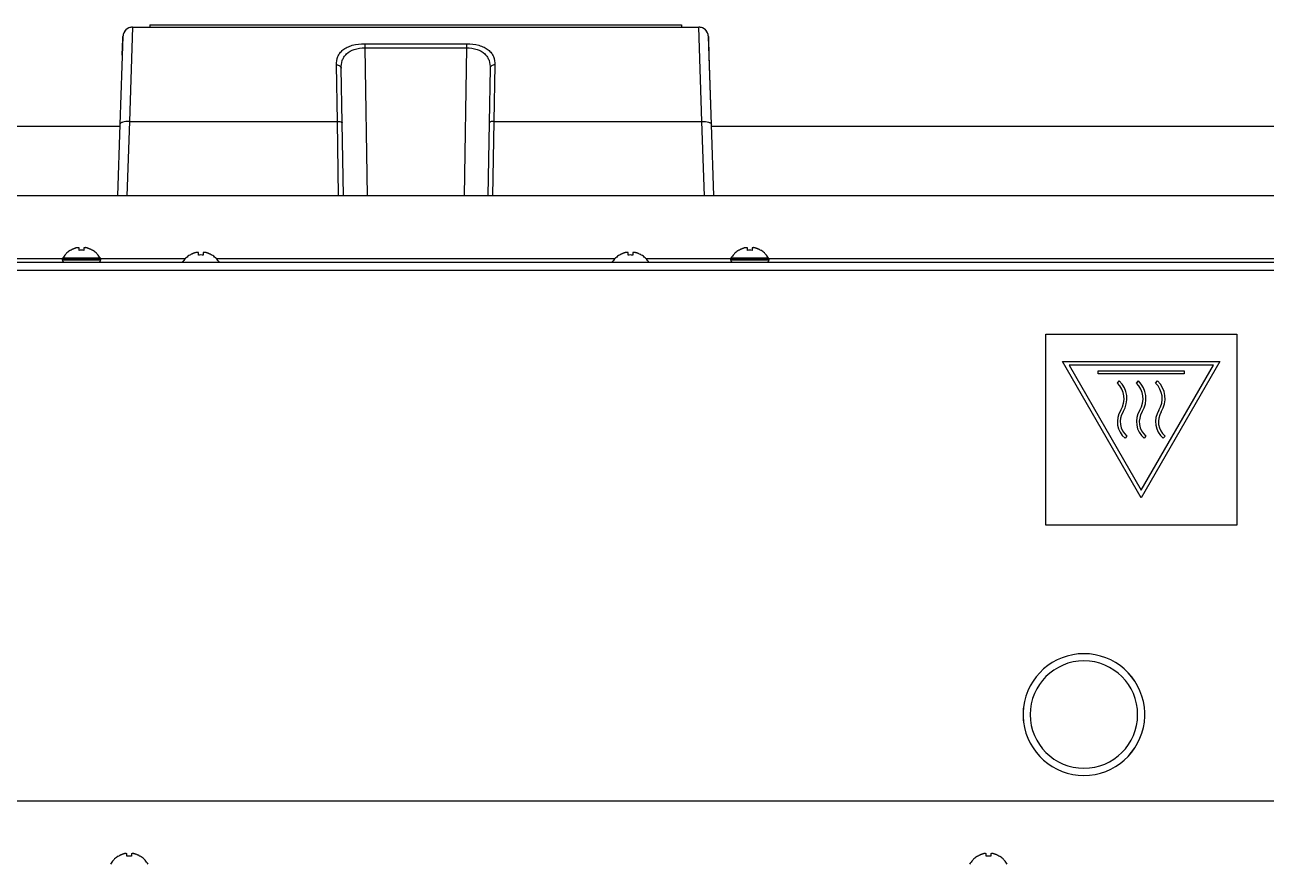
# Model space of a CAD drawing. Header units: millimetres. Extents: x -1584 to 3730, y -1918 to 2655.
# Drawn here: x 383.7 to 643.7, y -1151.9 to -976.1 of the extents above; entities that cross this region are included whole.
import ezdxf

# ---------------------------------------------------------------- set-up
doc = ezdxf.new("R2010")
doc.units = ezdxf.units.MM
doc.header["$LTSCALE"] = 65.395
doc.layers.get('0').update_dxf_attribs({"linetype": 'CONTINUOUS'})
doc.layers.add('ASSI', color=7, linetype='CONTINUOUS')
doc.layers.add('GEOM', color=7, linetype='CONTINUOUS')

msp = doc.modelspace()

# ---------------------------------------------------------------- linework, layer by layer
at = {"linetype": 'Continuous'}
for p, q in [((393.26, -1023.31), (393.26, -1023.28)), ((395.06, -1023.31), (395.06, -1022.76)), ((396.06, -1022.76), (396.06, -1023.31)), ((397.86, -1023.28), (397.86, -1023.31)), ((418.26, -1024.31), (418.26, -1024.28)), ((420.06, -1024.31), (420.06, -1023.76)), ((421.06, -1023.76), (421.06, -1024.31)), ((422.86, -1024.28), (422.86, -1024.31)), ((508.26, -1024.31), (508.26, -1024.28)), ((510.06, -1024.31), (510.06, -1023.76)), ((511.06, -1023.76), (511.06, -1024.31)), ((512.86, -1024.28), (512.86, -1024.31)), ((533.26, -1023.31), (533.26, -1023.28)), ((535.06, -1023.31), (535.06, -1022.76)), ((536.06, -1022.76), (536.06, -1023.31)), ((537.86, -1023.28), (537.86, -1023.31)), ((403.26, -1150.26), (403.26, -1150.23)), ((405.06, -1150.26), (405.06, -1149.71)), ((406.06, -1149.71), (406.06, -1150.26)), ((407.86, -1150.23), (407.86, -1150.26)), ((583.26, -1150.26), (583.26, -1150.23)), ((585.06, -1150.26), (585.06, -1149.71)), ((586.06, -1149.71), (586.06, -1150.26)), ((587.86, -1150.23), (587.86, -1150.26))]:
    msp.add_line(p, q, dxfattribs=at)
for centre, radius, start, end in [((395.76, -1027.38), 4.8, 136.8234, 149.6988), ((395.76, -1027.38), 4.8, 132.8346, 136.8234), ((395.76, -1027.38), 4.8, 121.6201, 132.8346), ((395.76, -1027.38), 4.8, 121.3727, 121.6201), ((395.75, -1027.37), 4.75, 118.9687, 121.5341), ((395.74, -1027.36), 4.75, 118.0074, 118.9684), ((395.74, -1027.36), 4.75, 116.6813, 118.0074), ((395.74, -1027.36), 4.74, 115.5402, 116.6812), ((395.74, -1027.35), 4.74, 114.5722, 115.5402), ((395.74, -1027.35), 4.73, 113.3175, 114.5722), ((395.73, -1027.34), 4.73, 112.5474, 113.3174), ((395.73, -1027.34), 4.72, 111.0025, 112.5476), ((395.73, -1027.33), 4.72, 110.5181, 111.0023), ((395.73, -1027.32), 4.7, 108.4656, 110.5187), ((395.72, -1027.3), 4.68, 107.3773, 108.465), ((395.71, -1027.29), 4.67, 106.3949, 107.3772), ((395.71, -1027.26), 4.64, 104.3176, 106.3964), ((394.81, -1024.75), 2.01, 95.2585, 97.2741), ((394.81, -1024.73), 1.98, 94.6009, 95.2558), ((394.81, -1024.72), 1.97, 93.2167, 94.6016), ((394.81, -1024.71), 1.96, 92.3765, 93.2159), ((394.81, -1024.7), 1.95, 91.1545, 92.3767), ((394.81, -1024.7), 1.95, 90.1995, 91.1541), ((394.81, -1024.7), 1.95, 89.0741, 90.1995), ((394.81, -1024.7), 1.95, 88.0037, 89.0738), ((394.81, -1024.71), 1.96, 86.9771, 88.0037), ((394.81, -1024.72), 1.97, 85.714, 86.9766), ((394.81, -1024.73), 1.98, 84.8627, 85.7144), ((394.8, -1024.75), 2.01, 82.7256, 84.8598), ((395.56, -1027.08), 3.8, 82.4351, 97.5649), ((396.31, -1024.75), 2.01, 95.1401, 97.2744), ((396.31, -1024.73), 1.98, 94.2856, 95.1372), ((396.31, -1024.72), 1.97, 93.0233, 94.286), ((396.31, -1024.71), 1.96, 91.9964, 93.0228), ((396.31, -1024.7), 1.95, 90.9261, 91.9964), ((396.31, -1024.7), 1.95, 89.8006, 90.9258), ((396.31, -1024.7), 1.95, 88.8459, 89.8005), ((396.31, -1024.7), 1.96, 87.6234, 88.8455), ((396.31, -1024.71), 1.96, 86.7841, 87.6235), ((396.31, -1024.72), 1.97, 85.3984, 86.7833), ((396.31, -1024.73), 1.98, 84.7442, 85.3991), ((396.3, -1024.75), 2.01, 82.7259, 84.7415), ((395.41, -1027.26), 4.64, 73.6036, 75.6824), ((395.4, -1027.29), 4.67, 72.6228, 73.6051), ((395.4, -1027.3), 4.68, 71.535, 72.6227), ((395.39, -1027.32), 4.7, 69.4813, 71.5344), ((395.39, -1027.33), 4.72, 68.9977, 69.4819), ((395.39, -1027.34), 4.72, 67.4524, 68.9975), ((395.38, -1027.34), 4.73, 66.6826, 67.4526), ((395.38, -1027.35), 4.73, 65.4278, 66.6825), ((395.38, -1027.35), 4.74, 64.4598, 65.4278), ((395.38, -1027.36), 4.74, 63.3188, 64.4598), ((395.38, -1027.36), 4.75, 61.9926, 63.3187), ((395.37, -1027.36), 4.75, 61.0316, 61.9926), ((395.37, -1027.37), 4.75, 58.4659, 61.0313), ((395.36, -1027.38), 4.8, 58.3799, 58.6273), ((395.36, -1027.38), 4.8, 47.1654, 58.3799), ((395.36, -1027.38), 4.8, 43.1766, 47.1654), ((395.36, -1027.38), 4.8, 30.3012, 43.1766), ((420.76, -1028.38), 4.8, 121.6201, 132.8346), ((420.76, -1028.38), 4.8, 121.3727, 121.6201), ((420.75, -1028.37), 4.75, 118.9687, 121.5341), ((420.74, -1028.36), 4.75, 118.0074, 118.9684), ((420.74, -1028.36), 4.75, 116.6813, 118.0074), ((420.74, -1028.36), 4.74, 115.5402, 116.6812), ((420.74, -1028.35), 4.74, 114.5722, 115.5402), ((420.74, -1028.35), 4.73, 113.3175, 114.5722), ((420.73, -1028.34), 4.73, 112.5474, 113.3174), ((420.73, -1028.34), 4.72, 111.0025, 112.5476), ((420.73, -1028.33), 4.72, 110.5181, 111.0023), ((420.73, -1028.32), 4.7, 108.4656, 110.5187), ((420.72, -1028.3), 4.68, 107.3773, 108.465), ((420.71, -1028.29), 4.67, 106.3949, 107.3772), ((420.71, -1028.26), 4.64, 104.3176, 106.3964), ((419.81, -1025.75), 2.01, 95.2585, 97.2741), ((419.81, -1025.73), 1.98, 94.6009, 95.2558), ((419.81, -1025.72), 1.97, 93.2167, 94.6016), ((419.81, -1025.71), 1.96, 92.3765, 93.2159), ((419.81, -1025.7), 1.95, 91.1545, 92.3767), ((419.81, -1025.7), 1.95, 90.1995, 91.1541), ((419.81, -1025.7), 1.95, 89.0741, 90.1995), ((419.81, -1025.7), 1.95, 88.0037, 89.0738), ((419.81, -1025.71), 1.96, 86.9771, 88.0037), ((419.81, -1025.72), 1.97, 85.714, 86.9766), ((419.81, -1025.73), 1.98, 84.8627, 85.7144), ((419.8, -1025.75), 2.01, 82.7256, 84.8598), ((420.56, -1028.08), 3.8, 82.4351, 97.5649), ((421.31, -1025.75), 2.01, 95.1401, 97.2744), ((421.31, -1025.73), 1.98, 94.2856, 95.1372), ((421.31, -1025.72), 1.97, 93.0233, 94.286), ((421.31, -1025.71), 1.96, 91.9964, 93.0228), ((421.31, -1025.7), 1.95, 90.9261, 91.9964), ((421.31, -1025.7), 1.95, 89.8006, 90.9258), ((421.31, -1025.7), 1.95, 88.8459, 89.8005), ((421.31, -1025.7), 1.96, 87.6234, 88.8455), ((421.31, -1025.71), 1.96, 86.7841, 87.6235), ((421.31, -1025.72), 1.97, 85.3984, 86.7833), ((421.31, -1025.73), 1.98, 84.7442, 85.3991), ((421.3, -1025.75), 2.01, 82.7259, 84.7415), ((420.41, -1028.26), 4.64, 73.6036, 75.6824), ((420.4, -1028.29), 4.67, 72.6228, 73.6051), ((420.4, -1028.3), 4.68, 71.535, 72.6227), ((420.39, -1028.32), 4.7, 69.4813, 71.5344), ((420.39, -1028.33), 4.72, 68.9977, 69.4819), ((420.39, -1028.34), 4.72, 67.4524, 68.9975), ((420.38, -1028.34), 4.73, 66.6826, 67.4526), ((420.38, -1028.35), 4.73, 65.4278, 66.6825), ((420.38, -1028.35), 4.74, 64.4598, 65.4278), ((420.38, -1028.36), 4.74, 63.3188, 64.4598), ((420.38, -1028.36), 4.75, 61.9926, 63.3187), ((420.37, -1028.36), 4.75, 61.0316, 61.9926), ((420.37, -1028.37), 4.75, 58.4659, 61.0313), ((420.36, -1028.38), 4.8, 58.3799, 58.6273), ((420.36, -1028.38), 4.8, 47.1654, 58.3799), ((510.76, -1028.38), 4.8, 121.6201, 132.8346), ((510.76, -1028.38), 4.8, 121.3727, 121.6201), ((510.75, -1028.37), 4.75, 118.9687, 121.5341), ((510.74, -1028.36), 4.75, 118.0074, 118.9684), ((510.74, -1028.36), 4.75, 116.6813, 118.0074), ((510.74, -1028.36), 4.74, 115.5402, 116.6812), ((510.74, -1028.35), 4.74, 114.5722, 115.5402), ((510.74, -1028.35), 4.73, 113.3175, 114.5722), ((510.73, -1028.34), 4.73, 112.5474, 113.3174), ((510.73, -1028.34), 4.72, 111.0025, 112.5476), ((510.73, -1028.33), 4.72, 110.5181, 111.0023), ((510.73, -1028.32), 4.7, 108.4656, 110.5187), ((510.72, -1028.3), 4.68, 107.3773, 108.465), ((510.71, -1028.29), 4.67, 106.3949, 107.3772), ((510.71, -1028.26), 4.64, 104.3176, 106.3964), ((509.81, -1025.75), 2.01, 95.2585, 97.2741), ((509.81, -1025.73), 1.98, 94.6009, 95.2558), ((509.81, -1025.72), 1.97, 93.2167, 94.6016), ((509.81, -1025.71), 1.96, 92.3765, 93.2159), ((509.81, -1025.7), 1.95, 91.1545, 92.3767), ((509.81, -1025.7), 1.95, 90.1995, 91.1541), ((509.81, -1025.7), 1.95, 89.0741, 90.1995), ((509.81, -1025.7), 1.95, 88.0037, 89.0738), ((509.81, -1025.71), 1.96, 86.9771, 88.0037), ((509.81, -1025.72), 1.97, 85.714, 86.9766), ((509.81, -1025.73), 1.98, 84.8627, 85.7144), ((509.8, -1025.75), 2.01, 82.7256, 84.8598), ((510.56, -1028.08), 3.8, 82.4351, 97.5649), ((511.31, -1025.75), 2.01, 95.1401, 97.2744), ((511.31, -1025.73), 1.98, 94.2856, 95.1372), ((511.31, -1025.72), 1.97, 93.0233, 94.286), ((511.31, -1025.71), 1.96, 91.9964, 93.0228), ((511.31, -1025.7), 1.95, 90.9261, 91.9964), ((511.31, -1025.7), 1.95, 89.8006, 90.9258), ((511.31, -1025.7), 1.95, 88.8459, 89.8005), ((511.31, -1025.7), 1.96, 87.6234, 88.8455), ((511.31, -1025.71), 1.96, 86.7841, 87.6235), ((511.31, -1025.72), 1.97, 85.3984, 86.7833), ((511.31, -1025.73), 1.98, 84.7442, 85.3991), ((511.3, -1025.75), 2.01, 82.7259, 84.7415), ((510.41, -1028.26), 4.64, 73.6036, 75.6824), ((510.4, -1028.29), 4.67, 72.6228, 73.6051), ((510.4, -1028.3), 4.68, 71.535, 72.6227), ((510.39, -1028.32), 4.7, 69.4813, 71.5344), ((510.39, -1028.33), 4.72, 68.9977, 69.4819), ((510.39, -1028.34), 4.72, 67.4524, 68.9975), ((510.38, -1028.34), 4.73, 66.6826, 67.4526), ((510.38, -1028.35), 4.73, 65.4278, 66.6825), ((510.38, -1028.35), 4.74, 64.4598, 65.4278), ((510.38, -1028.36), 4.74, 63.3188, 64.4598), ((510.38, -1028.36), 4.75, 61.9926, 63.3187), ((510.37, -1028.36), 4.75, 61.0316, 61.9926), ((510.37, -1028.37), 4.75, 58.4659, 61.0313), ((510.36, -1028.38), 4.8, 58.3799, 58.6273), ((510.36, -1028.38), 4.8, 47.1654, 58.3799), ((535.76, -1027.38), 4.8, 136.8234, 149.6988), ((535.76, -1027.38), 4.8, 132.8346, 136.8234), ((535.76, -1027.38), 4.8, 121.6201, 132.8346), ((535.76, -1027.38), 4.8, 121.3727, 121.6201), ((535.75, -1027.37), 4.75, 118.9687, 121.5341), ((535.74, -1027.36), 4.75, 118.0074, 118.9684), ((535.74, -1027.36), 4.75, 116.6813, 118.0074), ((535.74, -1027.36), 4.74, 115.5402, 116.6812), ((535.74, -1027.35), 4.74, 114.5722, 115.5402), ((535.74, -1027.35), 4.73, 113.3175, 114.5722), ((535.73, -1027.34), 4.73, 112.5474, 113.3174), ((535.73, -1027.34), 4.72, 111.0025, 112.5476), ((535.73, -1027.33), 4.72, 110.5181, 111.0023), ((535.73, -1027.32), 4.7, 108.4656, 110.5187), ((535.72, -1027.3), 4.68, 107.3773, 108.465), ((535.71, -1027.29), 4.67, 106.3949, 107.3772), ((535.71, -1027.26), 4.64, 104.3176, 106.3964), ((534.81, -1024.75), 2.01, 95.2585, 97.2741), ((534.81, -1024.73), 1.98, 94.6009, 95.2558), ((534.81, -1024.72), 1.97, 93.2167, 94.6016), ((534.81, -1024.71), 1.96, 92.3765, 93.2159), ((534.81, -1024.7), 1.95, 91.1545, 92.3767), ((534.81, -1024.7), 1.95, 90.1995, 91.1541), ((534.81, -1024.7), 1.95, 89.0741, 90.1995), ((534.81, -1024.7), 1.95, 88.0037, 89.0738), ((534.81, -1024.71), 1.96, 86.9771, 88.0037), ((534.81, -1024.72), 1.97, 85.714, 86.9766), ((534.81, -1024.73), 1.98, 84.8627, 85.7144), ((534.8, -1024.75), 2.01, 82.7256, 84.8598), ((535.56, -1027.08), 3.8, 82.4351, 97.5649), ((536.31, -1024.75), 2.01, 95.1401, 97.2744), ((536.31, -1024.73), 1.98, 94.2856, 95.1372), ((536.31, -1024.72), 1.97, 93.0233, 94.286), ((536.31, -1024.71), 1.96, 91.9964, 93.0228), ((536.31, -1024.7), 1.95, 90.9261, 91.9964), ((536.31, -1024.7), 1.95, 89.8006, 90.9258), ((536.31, -1024.7), 1.95, 88.8459, 89.8005), ((536.31, -1024.7), 1.96, 87.6234, 88.8455), ((536.31, -1024.71), 1.96, 86.7841, 87.6235), ((536.31, -1024.72), 1.97, 85.3984, 86.7833), ((536.31, -1024.73), 1.98, 84.7442, 85.3991), ((536.3, -1024.75), 2.01, 82.7259, 84.7415), ((535.41, -1027.26), 4.64, 73.6036, 75.6824), ((535.4, -1027.29), 4.67, 72.6228, 73.6051), ((535.4, -1027.3), 4.68, 71.535, 72.6227), ((535.39, -1027.32), 4.7, 69.4813, 71.5344), ((535.39, -1027.33), 4.72, 68.9977, 69.4819), ((535.39, -1027.34), 4.72, 67.4524, 68.9975), ((535.38, -1027.34), 4.73, 66.6826, 67.4526), ((535.38, -1027.35), 4.73, 65.4278, 66.6825), ((535.38, -1027.35), 4.74, 64.4598, 65.4278), ((535.38, -1027.36), 4.74, 63.3188, 64.4598), ((535.38, -1027.36), 4.75, 61.9926, 63.3187), ((535.37, -1027.36), 4.75, 61.0316, 61.9926), ((535.37, -1027.37), 4.75, 58.4659, 61.0313), ((535.36, -1027.38), 4.8, 58.3799, 58.6273), ((535.36, -1027.38), 4.8, 47.1654, 58.3799), ((535.36, -1027.38), 4.8, 43.1766, 47.1654), ((535.36, -1027.38), 4.8, 30.3012, 43.1766), ((420.76, -1028.38), 4.8, 136.8234, 146.7141), ((420.76, -1028.38), 4.8, 132.8346, 136.8234), ((420.36, -1028.38), 4.8, 43.1766, 47.1654), ((420.36, -1028.38), 4.8, 33.2859, 43.1766), ((510.76, -1028.38), 4.8, 136.8234, 146.7141), ((510.76, -1028.38), 4.8, 132.8346, 136.8234), ((510.36, -1028.38), 4.8, 43.1766, 47.1654), ((510.36, -1028.38), 4.8, 33.2859, 43.1766), ((405.76, -1154.33), 4.8, 136.8234, 149.6988), ((405.76, -1154.33), 4.8, 132.8346, 136.8234), ((405.76, -1154.33), 4.8, 121.6201, 132.8346), ((405.76, -1154.33), 4.8, 121.3727, 121.6201), ((405.75, -1154.32), 4.75, 118.9687, 121.5341), ((405.74, -1154.31), 4.75, 118.0074, 118.9684), ((405.74, -1154.31), 4.75, 116.6813, 118.0074), ((405.74, -1154.31), 4.74, 115.5402, 116.6812), ((405.74, -1154.3), 4.74, 114.5722, 115.5402), ((405.74, -1154.3), 4.73, 113.3175, 114.5722), ((405.73, -1154.29), 4.73, 112.5474, 113.3174), ((405.73, -1154.29), 4.72, 111.0025, 112.5476), ((405.73, -1154.28), 4.72, 110.5181, 111.0023), ((405.73, -1154.27), 4.7, 108.4656, 110.5187), ((405.72, -1154.25), 4.68, 107.3773, 108.465), ((405.71, -1154.24), 4.67, 106.3949, 107.3772), ((405.71, -1154.21), 4.64, 104.3176, 106.3964), ((404.81, -1151.7), 2.01, 95.2585, 97.2741), ((404.81, -1151.68), 1.98, 94.6009, 95.2558), ((404.81, -1151.67), 1.97, 93.2167, 94.6016), ((404.81, -1151.66), 1.96, 92.3765, 93.2159), ((404.81, -1151.65), 1.95, 91.1545, 92.3767), ((404.81, -1151.65), 1.95, 90.1995, 91.1541), ((404.81, -1151.65), 1.95, 89.0741, 90.1995), ((404.81, -1151.65), 1.95, 88.0037, 89.0738), ((404.81, -1151.66), 1.96, 86.9771, 88.0037), ((404.81, -1151.67), 1.97, 85.714, 86.9766), ((404.81, -1151.68), 1.98, 84.8627, 85.7144), ((404.8, -1151.7), 2.01, 82.7256, 84.8598), ((405.56, -1154.03), 3.8, 82.4351, 97.5649), ((406.31, -1151.7), 2.01, 95.1401, 97.2744), ((406.31, -1151.68), 1.98, 94.2856, 95.1372), ((406.31, -1151.67), 1.97, 93.0233, 94.286), ((406.31, -1151.66), 1.96, 91.9964, 93.0228), ((406.31, -1151.65), 1.95, 90.9261, 91.9964), ((406.31, -1151.65), 1.95, 89.8006, 90.9258), ((406.31, -1151.65), 1.95, 88.8459, 89.8005), ((406.31, -1151.65), 1.96, 87.6234, 88.8455), ((406.31, -1151.66), 1.96, 86.7841, 87.6235), ((406.31, -1151.67), 1.97, 85.3984, 86.7833), ((406.31, -1151.68), 1.98, 84.7442, 85.3991), ((406.3, -1151.7), 2.01, 82.7259, 84.7415), ((405.41, -1154.21), 4.64, 73.6036, 75.6824), ((405.4, -1154.24), 4.67, 72.6228, 73.6051), ((405.4, -1154.25), 4.68, 71.535, 72.6227), ((405.39, -1154.27), 4.7, 69.4813, 71.5344), ((405.39, -1154.28), 4.72, 68.9977, 69.4819), ((405.39, -1154.29), 4.72, 67.4524, 68.9975), ((405.38, -1154.29), 4.73, 66.6826, 67.4526), ((405.38, -1154.3), 4.73, 65.4278, 66.6825), ((405.38, -1154.3), 4.74, 64.4598, 65.4278), ((405.38, -1154.31), 4.74, 63.3188, 64.4598), ((405.38, -1154.31), 4.75, 61.9926, 63.3187), ((405.37, -1154.31), 4.75, 61.0316, 61.9926), ((405.37, -1154.32), 4.75, 58.4659, 61.0313), ((405.36, -1154.33), 4.8, 58.3799, 58.6273), ((405.36, -1154.33), 4.8, 47.1654, 58.3799), ((405.36, -1154.33), 4.8, 43.1766, 47.1654), ((405.36, -1154.33), 4.8, 30.3012, 43.1766), ((585.76, -1154.33), 4.8, 136.8234, 149.6988), ((585.76, -1154.33), 4.8, 132.8346, 136.8234), ((585.76, -1154.33), 4.8, 121.6201, 132.8346), ((585.76, -1154.33), 4.8, 121.3727, 121.6201), ((585.75, -1154.32), 4.75, 118.9687, 121.5341), ((585.74, -1154.31), 4.75, 118.0074, 118.9684), ((585.74, -1154.31), 4.75, 116.6813, 118.0074), ((585.74, -1154.31), 4.74, 115.5402, 116.6812), ((585.74, -1154.3), 4.74, 114.5722, 115.5402), ((585.74, -1154.3), 4.73, 113.3175, 114.5722), ((585.73, -1154.29), 4.73, 112.5474, 113.3174), ((585.73, -1154.29), 4.72, 111.0025, 112.5476), ((585.73, -1154.28), 4.72, 110.5181, 111.0023), ((585.73, -1154.27), 4.7, 108.4656, 110.5187), ((585.72, -1154.25), 4.68, 107.3773, 108.465), ((585.71, -1154.24), 4.67, 106.3949, 107.3772), ((585.71, -1154.21), 4.64, 104.3176, 106.3964), ((584.81, -1151.7), 2.01, 95.2585, 97.2741), ((584.81, -1151.68), 1.98, 94.6009, 95.2558), ((584.81, -1151.67), 1.97, 93.2167, 94.6016), ((584.81, -1151.66), 1.96, 92.3765, 93.2159), ((584.81, -1151.65), 1.95, 91.1545, 92.3767), ((584.81, -1151.65), 1.95, 90.1995, 91.1541), ((584.81, -1151.65), 1.95, 89.0741, 90.1995), ((584.81, -1151.65), 1.95, 88.0037, 89.0738), ((584.81, -1151.66), 1.96, 86.9771, 88.0037), ((584.81, -1151.67), 1.97, 85.714, 86.9766), ((584.81, -1151.68), 1.98, 84.8627, 85.7144), ((584.8, -1151.7), 2.01, 82.7256, 84.8598), ((585.56, -1154.03), 3.8, 82.4351, 97.5649), ((586.31, -1151.7), 2.01, 95.1401, 97.2744), ((586.31, -1151.68), 1.98, 94.2856, 95.1372), ((586.31, -1151.67), 1.97, 93.0233, 94.286), ((586.31, -1151.66), 1.96, 91.9964, 93.0228), ((586.31, -1151.65), 1.95, 90.9261, 91.9964), ((586.31, -1151.65), 1.95, 89.8006, 90.9258), ((586.31, -1151.65), 1.95, 88.8459, 89.8005), ((586.31, -1151.65), 1.96, 87.6234, 88.8455), ((586.31, -1151.66), 1.96, 86.7841, 87.6235), ((586.31, -1151.67), 1.97, 85.3984, 86.7833), ((586.31, -1151.68), 1.98, 84.7442, 85.3991), ((586.3, -1151.7), 2.01, 82.7259, 84.7415), ((585.41, -1154.21), 4.64, 73.6036, 75.6824), ((585.4, -1154.24), 4.67, 72.6228, 73.6051), ((585.4, -1154.25), 4.68, 71.535, 72.6227), ((585.39, -1154.27), 4.7, 69.4813, 71.5344), ((585.39, -1154.28), 4.72, 68.9977, 69.4819), ((585.39, -1154.29), 4.72, 67.4524, 68.9975), ((585.38, -1154.29), 4.73, 66.6826, 67.4526), ((585.38, -1154.3), 4.73, 65.4278, 66.6825), ((585.38, -1154.3), 4.74, 64.4598, 65.4278), ((585.38, -1154.31), 4.74, 63.3188, 64.4598), ((585.38, -1154.31), 4.75, 61.9926, 63.3187), ((585.37, -1154.31), 4.75, 61.0316, 61.9926), ((585.37, -1154.32), 4.75, 58.4659, 61.0313), ((585.36, -1154.33), 4.8, 58.3799, 58.6273), ((585.36, -1154.33), 4.8, 47.1654, 58.3799), ((585.36, -1154.33), 4.8, 43.1766, 47.1654), ((585.36, -1154.33), 4.8, 30.3012, 43.1766)]:
    msp.add_arc(centre, radius, start, end, dxfattribs=at)
at = {"layer": 'ASSI', "linetype": 'Continuous'}
for p, q in [((391.56, -1025.36), (391.56, -1025.16)), ((391.56, -1025.16), (391.56, -1025.36)), ((399.56, -1025.16), (391.56, -1025.16)), ((399.56, -1025.36), (391.56, -1025.36)), ((399.5, -1024.96), (391.61, -1024.96)), ((399.56, -1025.36), (399.56, -1025.16)), ((399.56, -1025.16), (399.56, -1025.36)), ((531.56, -1025.36), (531.56, -1025.16)), ((531.56, -1025.16), (531.56, -1025.36)), ((539.56, -1025.16), (531.56, -1025.16)), ((539.56, -1025.36), (531.56, -1025.36)), ((539.5, -1024.96), (531.61, -1024.96)), ((539.56, -1025.36), (539.56, -1025.16)), ((539.56, -1025.16), (539.56, -1025.36))]:
    msp.add_line(p, q, dxfattribs=at)
for centre, radius, start, end in [((395.76, -1027.38), 4.8, 136.8073, 149.6988), ((395.76, -1027.38), 4.8, 132.8489, 136.8073), ((395.76, -1027.38), 4.8, 121.5971, 132.8489), ((395.76, -1027.38), 4.8, 121.3727, 121.5971), ((395.36, -1027.38), 4.8, 58.4029, 58.6273), ((395.36, -1027.38), 4.8, 47.1511, 58.4029), ((395.36, -1027.38), 4.8, 43.1927, 47.1511), ((395.36, -1027.38), 4.8, 30.3012, 43.1927), ((420.76, -1028.38), 4.8, 121.5971, 132.8489), ((420.76, -1028.38), 4.8, 121.3727, 121.5971), ((420.36, -1028.38), 4.8, 58.4029, 58.6273), ((420.36, -1028.38), 4.8, 47.1511, 58.4029), ((510.76, -1028.38), 4.8, 121.5971, 132.8489), ((510.76, -1028.38), 4.8, 121.3727, 121.5971), ((510.36, -1028.38), 4.8, 58.4029, 58.6273), ((510.36, -1028.38), 4.8, 47.1511, 58.4029), ((535.76, -1027.38), 4.8, 136.8073, 149.6988), ((535.76, -1027.38), 4.8, 132.8489, 136.8073), ((535.76, -1027.38), 4.8, 121.5971, 132.8489), ((535.76, -1027.38), 4.8, 121.3727, 121.5971), ((535.36, -1027.38), 4.8, 58.4029, 58.6273), ((535.36, -1027.38), 4.8, 47.1511, 58.4029), ((535.36, -1027.38), 4.8, 43.1927, 47.1511), ((535.36, -1027.38), 4.8, 30.3012, 43.1927), ((391.96, -1025.16), 0.4, 166.5241, 180), ((391.96, -1025.16), 0.4, 166.5416, 180), ((391.96, -1025.36), 0.4, 180, 206.9216), ((391.96, -1025.36), 0.4, 180, 207.0781), ((391.96, -1025.16), 0.4, 163.1747, 166.5241), ((391.96, -1025.16), 0.4, 163.1573, 166.5416), ((391.96, -1025.16), 0.4, 149.6988, 163.1747), ((391.96, -1025.16), 0.4, 149.6988, 163.1573), ((391.96, -1025.36), 0.4, 206.9216, 215.0721), ((391.96, -1025.36), 0.4, 207.0781, 214.9282), ((391.96, -1025.36), 0.4, 215.0721, 234.9279), ((391.96, -1025.36), 0.4, 214.9282, 235.0718), ((391.96, -1025.36), 0.4, 234.9279, 243.0784), ((391.96, -1025.36), 0.4, 235.0718, 242.9219), ((391.96, -1025.36), 0.4, 243.0784, 270), ((391.96, -1025.36), 0.4, 242.9219, 270), ((399.16, -1025.36), 0.4, 270, 296.9216), ((399.16, -1025.36), 0.4, 270, 297.0781), ((399.16, -1025.36), 0.4, 296.9216, 305.0721), ((399.16, -1025.36), 0.4, 297.0781, 304.9282), ((399.16, -1025.36), 0.4, 305.0721, 324.9279), ((399.16, -1025.36), 0.4, 304.9282, 325.0718), ((399.16, -1025.36), 0.4, 324.9279, 333.0784), ((399.16, -1025.36), 0.4, 325.0718, 332.9219), ((399.16, -1025.16), 0.4, 16.8253, 30.3012), ((399.16, -1025.16), 0.4, 16.8427, 30.3012), ((399.16, -1025.36), 0.4, 332.9219, 360), ((399.16, -1025.36), 0.4, 333.0784, 360), ((399.16, -1025.16), 0.4, 13.4759, 16.8253), ((399.16, -1025.16), 0.4, 13.4584, 16.8427), ((399.16, -1025.16), 0.4, 0, 13.4759), ((399.16, -1025.16), 0.4, 0, 13.4584), ((420.76, -1028.38), 4.8, 136.8073, 146.7752), ((420.76, -1028.38), 4.8, 132.8489, 136.8073), ((420.36, -1028.38), 4.8, 43.1927, 47.1511), ((420.36, -1028.38), 4.8, 33.2248, 43.1927), ((510.76, -1028.38), 4.8, 136.8073, 146.7752), ((510.76, -1028.38), 4.8, 132.8489, 136.8073), ((510.36, -1028.38), 4.8, 43.1927, 47.1511), ((510.36, -1028.38), 4.8, 33.2248, 43.1927), ((531.96, -1025.16), 0.4, 166.5241, 180), ((531.96, -1025.16), 0.4, 166.5416, 180), ((531.96, -1025.36), 0.4, 180, 206.9216), ((531.96, -1025.36), 0.4, 180, 207.0781), ((531.96, -1025.16), 0.4, 163.1747, 166.5241), ((531.96, -1025.16), 0.4, 163.1573, 166.5416), ((531.96, -1025.16), 0.4, 149.6988, 163.1747), ((531.96, -1025.16), 0.4, 149.6988, 163.1573), ((531.96, -1025.36), 0.4, 206.9216, 215.0721), ((531.96, -1025.36), 0.4, 207.0781, 214.9282), ((531.96, -1025.36), 0.4, 215.0721, 234.9279), ((531.96, -1025.36), 0.4, 214.9282, 235.0718), ((531.96, -1025.36), 0.4, 234.9279, 243.0784), ((531.96, -1025.36), 0.4, 235.0718, 242.9219), ((531.96, -1025.36), 0.4, 243.0784, 270), ((531.96, -1025.36), 0.4, 242.9219, 270), ((539.16, -1025.36), 0.4, 270, 296.9216), ((539.16, -1025.36), 0.4, 270, 297.0781), ((539.16, -1025.36), 0.4, 296.9216, 305.0721), ((539.16, -1025.36), 0.4, 297.0781, 304.9282), ((539.16, -1025.36), 0.4, 305.0721, 324.9279), ((539.16, -1025.36), 0.4, 304.9282, 325.0718), ((539.16, -1025.36), 0.4, 324.9279, 333.0784), ((539.16, -1025.36), 0.4, 325.0718, 332.9219), ((539.16, -1025.16), 0.4, 16.8253, 30.3012), ((539.16, -1025.16), 0.4, 16.8427, 30.3012), ((539.16, -1025.36), 0.4, 332.9219, 360), ((539.16, -1025.36), 0.4, 333.0784, 360), ((539.16, -1025.16), 0.4, 13.4759, 16.8253), ((539.16, -1025.16), 0.4, 13.4584, 16.8427), ((539.16, -1025.16), 0.4, 0, 13.4759), ((539.16, -1025.16), 0.4, 0, 13.4584), ((405.76, -1154.33), 4.8, 136.8073, 149.6988), ((405.76, -1154.33), 4.8, 132.8489, 136.8073), ((405.76, -1154.33), 4.8, 121.5971, 132.8489), ((405.76, -1154.33), 4.8, 121.3727, 121.5971), ((405.36, -1154.33), 4.8, 58.4029, 58.6273), ((405.36, -1154.33), 4.8, 47.1511, 58.4029), ((405.36, -1154.33), 4.8, 43.1927, 47.1511), ((405.36, -1154.33), 4.8, 30.3012, 43.1927), ((585.76, -1154.33), 4.8, 136.8073, 149.6988), ((585.76, -1154.33), 4.8, 132.8489, 136.8073), ((585.76, -1154.33), 4.8, 121.5971, 132.8489), ((585.76, -1154.33), 4.8, 121.3727, 121.5971), ((585.36, -1154.33), 4.8, 58.4029, 58.6273), ((585.36, -1154.33), 4.8, 47.1511, 58.4029), ((585.36, -1154.33), 4.8, 43.1927, 47.1511), ((585.36, -1154.33), 4.8, 30.3012, 43.1927)]:
    msp.add_arc(centre, radius, start, end, dxfattribs=at)
at = {"layer": 'GEOM', "linetype": 'Continuous'}
for p, q in [((406.24, -976.56), (405.59, -996.3)), ((406.24, -976.56), (524.88, -976.56)), ((406.24, -976.56), (524.88, -976.56)), ((406.24, -976.56), (406.24, -976.56)), ((409.87, -976.06), (420.44, -976.06)), ((409.87, -976.06), (409.87, -976.56)), ((420.44, -976.06), (427.87, -976.06)), ((427.87, -976.06), (428.66, -976.06)), ((428.66, -976.06), (429.03, -976.06)), ((429.03, -976.06), (429.28, -976.06)), ((429.28, -976.06), (429.65, -976.06)), ((429.65, -976.06), (432.05, -976.06)), ((432.05, -976.06), (432.08, -976.06)), ((432.08, -976.06), (432.2, -976.06)), ((432.2, -976.06), (432.47, -976.06)), ((432.47, -976.06), (434.13, -976.06)), ((434.13, -976.06), (435.73, -976.06)), ((435.73, -976.06), (435.85, -976.06)), ((435.85, -976.06), (436.04, -976.06)), ((436.04, -976.06), (437.77, -976.06)), ((437.77, -976.06), (439.43, -976.06)), ((439.43, -976.06), (439.64, -976.06)), ((439.64, -976.06), (439.81, -976.06)), ((439.81, -976.06), (439.85, -976.06)), ((439.85, -976.06), (442.24, -976.06)), ((442.24, -976.06), (442.62, -976.06)), ((442.62, -976.06), (443.23, -976.06)), ((443.23, -976.06), (443.99, -976.06)), ((443.99, -976.06), (444.02, -976.06)), ((444.02, -976.06), (446.11, -976.06)), ((446.11, -976.06), (450.82, -976.06)), ((450.82, -976.06), (455.19, -976.06)), ((455.19, -976.06), (459.57, -976.06)), ((459.57, -976.06), (459.8, -976.06)), ((459.8, -976.06), (464.28, -976.06)), ((464.28, -976.06), (467.98, -976.06)), ((467.98, -976.06), (469.6, -976.06)), ((469.6, -976.06), (470.4, -976.06)), ((470.4, -976.06), (471.82, -976.06)), ((471.82, -976.06), (472.02, -976.06)), ((472.02, -976.06), (472.26, -976.06)), ((472.26, -976.06), (480.1, -976.06)), ((480.1, -976.06), (480.37, -976.06)), ((480.37, -976.06), (481.58, -976.06)), ((481.58, -976.06), (482.52, -976.06)), ((482.52, -976.06), (482.69, -976.06)), ((482.69, -976.06), (484.13, -976.06)), ((484.13, -976.06), (487.77, -976.06)), ((487.77, -976.06), (492.48, -976.06)), ((492.48, -976.06), (498.94, -976.06)), ((498.94, -976.06), (503.65, -976.06)), ((503.65, -976.06), (510.68, -976.06)), ((510.68, -976.06), (510.71, -976.06)), ((510.71, -976.06), (521.25, -976.06)), ((521.25, -976.06), (521.25, -976.56)), ((524.88, -976.56), (524.88, -976.56)), ((525.52, -996.3), (524.88, -976.56)), ((404.24, -978.49), (403.59, -996.91)), ((404.1, -982.35), (404.22, -979.06)), ((404.21, -979.32), (404.24, -978.49)), ((454.88, -980.02), (476.23, -980.02)), ((454.88, -980.02), (454.88, -980.89)), ((476.23, -980.02), (476.23, -980.89)), ((527.52, -996.91), (526.88, -978.49)), ((526.88, -978.49), (526.91, -979.32)), ((526.9, -979.06), (527.01, -982.35)), ((404.1, -982.44), (404.1, -982.35)), ((454.88, -980.89), (476.23, -980.89)), ((454.88, -980.89), (455.42, -1011.86)), ((476.23, -980.89), (475.69, -1011.86)), ((527.01, -982.35), (527.02, -982.44)), ((527.52, -996.91), (527.02, -982.44)), ((449.16, -996.3), (448.96, -984.45)), ((450.16, -996.62), (449.96, -985.17)), ((481.16, -985.17), (480.96, -996.62)), ((482.16, -984.45), (481.96, -996.3)), ((403.58, -997.36), (287.72, -997.36)), ((403.59, -996.91), (403.07, -1011.86)), ((405.59, -996.3), (405.05, -1011.86)), ((405.59, -996.3), (449.16, -996.3)), ((449.43, -1011.86), (449.16, -996.3)), ((450.42, -1011.86), (450.16, -996.62)), ((450.42, -1011.86), (450.16, -996.62)), ((480.96, -996.62), (480.69, -1011.86)), ((481.96, -996.3), (481.69, -1011.86)), ((481.96, -996.3), (525.52, -996.3)), ((526.07, -1011.86), (525.52, -996.3)), ((528.05, -1011.86), (527.52, -996.91)), ((911.63, -997.36), (527.54, -997.36)), ((893.71, -1011.86), (97.41, -1011.86)), ((69.06, -1025.76), (922.06, -1025.76)), ((309.53, -1025.02), (391.58, -1025.02)), ((399.53, -1025.02), (417.33, -1025.02)), ((423.79, -1025.02), (507.33, -1025.02)), ((513.79, -1025.02), (531.58, -1025.02)), ((539.53, -1025.02), (705.58, -1025.02)), ((924.06, -1027.56), (67.06, -1027.56)), ((597.56, -1080.86), (597.56, -1040.86)), ((597.56, -1040.86), (637.56, -1040.86)), ((637.56, -1040.86), (637.56, -1080.86)), ((601.06, -1046.57), (634.06, -1046.57)), ((617.56, -1075.15), (601.06, -1046.57)), ((632.67, -1047.37), (602.44, -1047.37)), ((602.44, -1047.37), (617.56, -1073.55)), ((634.06, -1046.57), (617.56, -1075.15)), ((617.56, -1073.55), (632.67, -1047.37)), ((608.56, -1049.17), (608.56, -1048.57)), ((608.56, -1048.57), (626.56, -1048.57)), ((626.56, -1049.17), (608.56, -1049.17)), ((626.56, -1048.57), (626.56, -1049.17)), ((612.56, -1051.1), (612.97, -1050.67)), ((616.56, -1051.1), (616.97, -1050.67)), ((620.56, -1051.1), (620.97, -1050.67)), ((614.56, -1062.21), (614.17, -1062.67)), ((618.56, -1062.21), (618.17, -1062.67)), ((622.56, -1062.21), (622.17, -1062.67)), ((637.56, -1080.86), (597.56, -1080.86)), ((773.4, -1138.71), (217.72, -1138.71))]:
    msp.add_line(p, q, dxfattribs=at)
for centre, radius, start, end in [((406.24, -978.56), 2, 90, 177.9996), ((406.24, -978.56), 2, 156, 178), ((406.24, -978.56), 2, 146.0095, 156), ((406.24, -978.56), 2, 134, 146.0095), ((406.24, -978.56), 2, 120.6605, 134), ((406.24, -978.56), 2, 112, 120.6605), ((406.24, -978.56), 2, 90, 112), ((524.88, -978.56), 2, 2, 90), ((524.88, -978.56), 2, 68.0005, 90.0001), ((524.88, -978.56), 2, 59.1531, 68.0005), ((524.88, -978.56), 2, 46.001, 59.1531), ((524.88, -978.56), 2, 33.8357, 46.001), ((524.88, -978.56), 2, 24.0013, 33.8357), ((524.88, -978.56), 2, 2.0016, 24.0013), ((609.44, -1054.37), 4.52, 327.6881, 46.346), ((609.44, -1054.37), 5.12, 327.6881, 46.346), ((613.44, -1054.37), 4.52, 327.6881, 46.346), ((613.44, -1054.37), 5.12, 327.6881, 46.346), ((617.44, -1054.37), 4.52, 327.6881, 46.346), ((617.44, -1054.37), 5.12, 327.6881, 46.346), ((617.08, -1059.21), 4.52, 147.6881, 229.9911), ((617.08, -1059.21), 3.92, 147.6881, 229.9911), ((621.08, -1059.21), 4.52, 147.6881, 229.9911), ((621.08, -1059.21), 3.92, 147.6881, 229.9911), ((625.08, -1059.21), 4.52, 147.6881, 229.9911), ((625.08, -1059.21), 3.92, 147.6881, 229.9911), ((605.56, -1120.56), 12.75, 7.0322, 172.968), ((605.56, -1120.56), 12.75, 7.0621, 172.9381), ((605.56, -1120.56), 11.25, 0, 180), ((605.56, -1120.56), 12.75, 172.9381, 180), ((605.56, -1120.56), 12.75, 172.968, 180), ((605.56, -1120.56), 12.75, 180, 187.0621), ((605.56, -1120.56), 12.75, 180, 187.0322), ((605.56, -1120.56), 11.25, 180, 360), ((605.56, -1120.56), 12.75, 0, 7.0621), ((605.56, -1120.56), 12.75, 0, 7.0322), ((605.56, -1120.56), 12.75, 352.9381, 360), ((605.56, -1120.56), 12.75, 352.968, 360), ((605.56, -1120.56), 12.75, 187.0322, 352.968), ((605.56, -1120.56), 12.75, 187.0621, 352.9381)]:
    msp.add_arc(centre, radius, start, end, dxfattribs=at)
for points, knots in [([(448.96, -984.45), (448.95, -983.87), (449.08, -982.97), (449.67, -981.93), (450.34, -981.26), (451.23, -980.71), (452.74, -980.16), (454.01, -980.02), (454.88, -980.02)], [0, 0, 0, 0, 0.20969, 0.314179, 0.425169, 0.548376, 0.686936, 1, 1, 1, 1]), ([(476.23, -980.02), (477.1, -980.02), (478.37, -980.16), (479.88, -980.71), (480.78, -981.26), (481.45, -981.93), (482.04, -982.97), (482.17, -983.87), (482.16, -984.45)], [0, 0, 0, 0, 0.313033, 0.451594, 0.574806, 0.685802, 0.790299, 1, 1, 1, 1]), ([(449.96, -985.17), (449.95, -984.62), (450.04, -983.79), (450.51, -982.79), (451.25, -981.87), (452.76, -981.06), (454.14, -980.89), (454.88, -980.89)], [0, 0, 0, 0, 0.222402, 0.331438, 0.444071, 0.698592, 1, 1, 1, 1]), ([(476.23, -980.89), (476.98, -980.89), (478.36, -981.06), (479.86, -981.87), (480.61, -982.79), (481.08, -983.79), (481.17, -984.62), (481.16, -985.17)], [0, 0, 0, 0, 0.301375, 0.555901, 0.668543, 0.777588, 1, 1, 1, 1]), ([(448.96, -984.45), (449.09, -984.45), (449.34, -984.48), (449.66, -984.63), (449.89, -984.87), (449.96, -985.07), (449.96, -985.17)], [0, 0, 0, 0, 0.283786, 0.548859, 0.785527, 1, 1, 1, 1]), ([(482.16, -984.45), (482.03, -984.45), (481.78, -984.48), (481.46, -984.63), (481.22, -984.87), (481.16, -985.07), (481.16, -985.17)], [0, 0, 0, 0, 0.283785, 0.548858, 0.785527, 1, 1, 1, 1]), ([(405.59, -996.3), (405.34, -996.29), (404.87, -996.31), (404.31, -996.4), (403.95, -996.53), (403.73, -996.66), (403.6, -996.81), (403.59, -996.91)], [0, 0, 0, 0, 0.345347, 0.644266, 0.765124, 0.863703, 1, 1, 1, 1]), ([(449.16, -996.3), (449.29, -996.3), (449.52, -996.31), (449.84, -996.37), (450.06, -996.46), (450.16, -996.57), (450.16, -996.62)], [0, 0, 0, 0, 0.345389, 0.644698, 0.863661, 1, 1, 1, 1]), ([(481.96, -996.3), (481.83, -996.3), (481.59, -996.31), (481.28, -996.37), (481.06, -996.46), (480.96, -996.57), (480.96, -996.62)], [0, 0, 0, 0, 0.345389, 0.644698, 0.863661, 1, 1, 1, 1]), ([(525.52, -996.3), (525.78, -996.29), (526.25, -996.31), (526.81, -996.4), (527.17, -996.53), (527.39, -996.66), (527.52, -996.81), (527.52, -996.91)], [0, 0, 0, 0, 0.345347, 0.644266, 0.765124, 0.863703, 1, 1, 1, 1])]:
    msp.add_open_spline(points, degree=3, knots=knots, dxfattribs=at)

doc.saveas('drawing.dxf')
